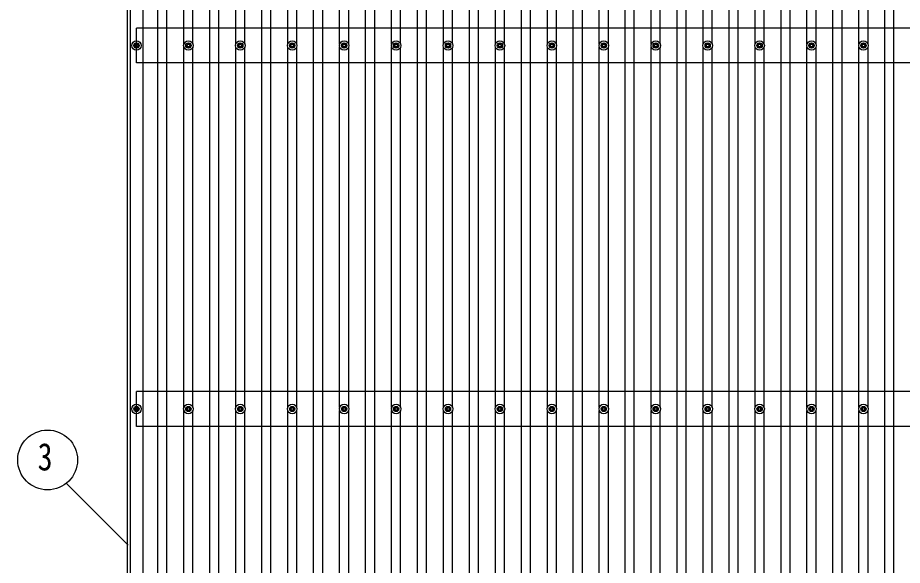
# Model space of a CAD drawing. Units: millimetres, scale not verified. Extents: x -16820 to 16820, y -11880 to 11880.
# Drawn here: x -14970 to -11563, y 3797 to 5906 of the extents above; entities that cross this region are included whole.
import ezdxf
from ezdxf.enums import TextEntityAlignment as Align

# ---------------------------------------------------------------- set-up
doc = ezdxf.new("R2010")
doc.units = ezdxf.units.MM
doc.header["$LTSCALE"] = 50
for name, color, linetype in [('0-5_YKK_13', 4, 'Continuous'), ('0-6_YKK_A1', 4, 'Continuous'), ('0-7_YKK_D', 6, 'Continuous')]:
    doc.layers.add(name, color=color, linetype=linetype)
doc.styles.add('ＭＳ ゴシック', font='')
doc.styles.get('ＭＳ ゴシック').set_extended_font_data('MS Gothic')

msp = doc.modelspace()

# ---------------------------------------------------------------- linework, layer by layer
at = {"layer": '0-5_YKK_13'}
for p, q in [((-14522.92, 5800.65), (-14518.5, 5800.65)), ((-14522.92, 5797.15), (-14518.5, 5797.15)), ((-14514.67, 5808.9), (-14514.67, 5804.48)), ((-14514.67, 5793.32), (-14514.67, 5788.9)), ((-14511.17, 5808.9), (-14511.17, 5804.48)), ((-14511.17, 5793.32), (-14511.17, 5788.9)), ((-14507.34, 5800.65), (-14502.92, 5800.65)), ((-14507.34, 5797.15), (-14502.92, 5797.15)), ((-14322.92, 5800.65), (-14318.5, 5800.65)), ((-14322.92, 5797.15), (-14318.5, 5797.15)), ((-14314.67, 5808.9), (-14314.67, 5804.48)), ((-14314.67, 5793.32), (-14314.67, 5788.9)), ((-14311.17, 5808.9), (-14311.17, 5804.48)), ((-14311.17, 5793.32), (-14311.17, 5788.9)), ((-14307.34, 5800.65), (-14302.92, 5800.65)), ((-14307.34, 5797.15), (-14302.92, 5797.15)), ((-14122.92, 5800.65), (-14118.5, 5800.65)), ((-14122.92, 5797.15), (-14118.5, 5797.15)), ((-14114.67, 5808.9), (-14114.67, 5804.48)), ((-14114.67, 5793.32), (-14114.67, 5788.9)), ((-14111.17, 5808.9), (-14111.17, 5804.48)), ((-14111.17, 5793.32), (-14111.17, 5788.9)), ((-14107.34, 5800.65), (-14102.92, 5800.65)), ((-14107.34, 5797.15), (-14102.92, 5797.15)), ((-13922.92, 5800.65), (-13918.5, 5800.65)), ((-13922.92, 5797.15), (-13918.5, 5797.15)), ((-13914.67, 5808.9), (-13914.67, 5804.48)), ((-13914.67, 5793.32), (-13914.67, 5788.9)), ((-13911.17, 5808.9), (-13911.17, 5804.48)), ((-13911.17, 5793.32), (-13911.17, 5788.9)), ((-13907.34, 5800.65), (-13902.92, 5800.65)), ((-13907.34, 5797.15), (-13902.92, 5797.15)), ((-13722.92, 5800.65), (-13718.5, 5800.65)), ((-13722.92, 5797.15), (-13718.5, 5797.15)), ((-13714.67, 5808.9), (-13714.67, 5804.48)), ((-13714.67, 5793.32), (-13714.67, 5788.9)), ((-13711.17, 5808.9), (-13711.17, 5804.48)), ((-13711.17, 5793.32), (-13711.17, 5788.9)), ((-13707.34, 5800.65), (-13702.92, 5800.65)), ((-13707.34, 5797.15), (-13702.92, 5797.15)), ((-13522.92, 5800.65), (-13518.5, 5800.65)), ((-13522.92, 5797.15), (-13518.5, 5797.15)), ((-13514.67, 5808.9), (-13514.67, 5804.48)), ((-13514.67, 5793.32), (-13514.67, 5788.9)), ((-13511.17, 5808.9), (-13511.17, 5804.48)), ((-13511.17, 5793.32), (-13511.17, 5788.9)), ((-13507.34, 5800.65), (-13502.92, 5800.65)), ((-13507.34, 5797.15), (-13502.92, 5797.15)), ((-13322.92, 5800.65), (-13318.5, 5800.65)), ((-13322.92, 5797.15), (-13318.5, 5797.15)), ((-13314.67, 5808.9), (-13314.67, 5804.48)), ((-13314.67, 5793.32), (-13314.67, 5788.9)), ((-13311.17, 5808.9), (-13311.17, 5804.48)), ((-13311.17, 5793.32), (-13311.17, 5788.9)), ((-13307.34, 5800.65), (-13302.92, 5800.65)), ((-13307.34, 5797.15), (-13302.92, 5797.15)), ((-13122.92, 5800.65), (-13118.5, 5800.65)), ((-13122.92, 5797.15), (-13118.5, 5797.15)), ((-13114.67, 5808.9), (-13114.67, 5804.48)), ((-13114.67, 5793.32), (-13114.67, 5788.9)), ((-13111.17, 5808.9), (-13111.17, 5804.48)), ((-13111.17, 5793.32), (-13111.17, 5788.9)), ((-13107.34, 5800.65), (-13102.92, 5800.65)), ((-13107.34, 5797.15), (-13102.92, 5797.15)), ((-12922.92, 5800.65), (-12918.5, 5800.65)), ((-12922.92, 5797.15), (-12918.5, 5797.15)), ((-12914.67, 5808.9), (-12914.67, 5804.48)), ((-12914.67, 5793.32), (-12914.67, 5788.9)), ((-12911.17, 5808.9), (-12911.17, 5804.48)), ((-12911.17, 5793.32), (-12911.17, 5788.9)), ((-12907.34, 5800.65), (-12902.92, 5800.65)), ((-12907.34, 5797.15), (-12902.92, 5797.15)), ((-12722.92, 5800.65), (-12718.5, 5800.65)), ((-12722.92, 5797.15), (-12718.5, 5797.15)), ((-12714.67, 5808.9), (-12714.67, 5804.48)), ((-12714.67, 5793.32), (-12714.67, 5788.9)), ((-12711.17, 5808.9), (-12711.17, 5804.48)), ((-12711.17, 5793.32), (-12711.17, 5788.9)), ((-12707.34, 5800.65), (-12702.92, 5800.65)), ((-12707.34, 5797.15), (-12702.92, 5797.15)), ((-12522.92, 5800.65), (-12518.5, 5800.65)), ((-12522.92, 5797.15), (-12518.5, 5797.15)), ((-12514.67, 5808.9), (-12514.67, 5804.48)), ((-12514.67, 5793.32), (-12514.67, 5788.9)), ((-12511.17, 5808.9), (-12511.17, 5804.48)), ((-12511.17, 5793.32), (-12511.17, 5788.9)), ((-12507.34, 5800.65), (-12502.92, 5800.65)), ((-12507.34, 5797.15), (-12502.92, 5797.15)), ((-12322.92, 5800.65), (-12318.5, 5800.65)), ((-12322.92, 5797.15), (-12318.5, 5797.15)), ((-12314.67, 5808.9), (-12314.67, 5804.48)), ((-12314.67, 5793.32), (-12314.67, 5788.9)), ((-12311.17, 5808.9), (-12311.17, 5804.48)), ((-12311.17, 5793.32), (-12311.17, 5788.9)), ((-12307.34, 5800.65), (-12302.92, 5800.65)), ((-12307.34, 5797.15), (-12302.92, 5797.15)), ((-12122.92, 5800.65), (-12118.5, 5800.65)), ((-12122.92, 5797.15), (-12118.5, 5797.15)), ((-12114.67, 5808.9), (-12114.67, 5804.48)), ((-12114.67, 5793.32), (-12114.67, 5788.9)), ((-12111.17, 5808.9), (-12111.17, 5804.48)), ((-12111.17, 5793.32), (-12111.17, 5788.9)), ((-12107.34, 5800.65), (-12102.92, 5800.65)), ((-12107.34, 5797.15), (-12102.92, 5797.15)), ((-11922.92, 5800.65), (-11918.5, 5800.65)), ((-11922.92, 5797.15), (-11918.5, 5797.15)), ((-11914.67, 5808.9), (-11914.67, 5804.48)), ((-11914.67, 5793.32), (-11914.67, 5788.9)), ((-11911.17, 5808.9), (-11911.17, 5804.48)), ((-11911.17, 5793.32), (-11911.17, 5788.9)), ((-11907.34, 5800.65), (-11902.92, 5800.65)), ((-11907.34, 5797.15), (-11902.92, 5797.15)), ((-11722.92, 5800.65), (-11718.5, 5800.65)), ((-11722.92, 5797.15), (-11718.5, 5797.15)), ((-11714.67, 5808.9), (-11714.67, 5804.48)), ((-11714.67, 5793.32), (-11714.67, 5788.9)), ((-11711.17, 5808.9), (-11711.17, 5804.48)), ((-11711.17, 5793.32), (-11711.17, 5788.9)), ((-11707.34, 5800.65), (-11702.92, 5800.65)), ((-11707.34, 5797.15), (-11702.92, 5797.15)), ((-14522.92, 4400.65), (-14518.5, 4400.65)), ((-14522.92, 4397.15), (-14518.5, 4397.15)), ((-14514.67, 4408.9), (-14514.67, 4404.48)), ((-14511.17, 4408.9), (-14511.17, 4404.48)), ((-14507.34, 4400.65), (-14502.92, 4400.65)), ((-14507.34, 4397.15), (-14502.92, 4397.15)), ((-14322.92, 4400.65), (-14318.5, 4400.65)), ((-14322.92, 4397.15), (-14318.5, 4397.15)), ((-14314.67, 4408.9), (-14314.67, 4404.48)), ((-14311.17, 4408.9), (-14311.17, 4404.48)), ((-14307.34, 4400.65), (-14302.92, 4400.65)), ((-14307.34, 4397.15), (-14302.92, 4397.15)), ((-14122.92, 4400.65), (-14118.5, 4400.65)), ((-14122.92, 4397.15), (-14118.5, 4397.15)), ((-14114.67, 4408.9), (-14114.67, 4404.48)), ((-14111.17, 4408.9), (-14111.17, 4404.48)), ((-14107.34, 4400.65), (-14102.92, 4400.65)), ((-14107.34, 4397.15), (-14102.92, 4397.15)), ((-13922.92, 4400.65), (-13918.5, 4400.65)), ((-13922.92, 4397.15), (-13918.5, 4397.15)), ((-13914.67, 4408.9), (-13914.67, 4404.48)), ((-13911.17, 4408.9), (-13911.17, 4404.48)), ((-13907.34, 4400.65), (-13902.92, 4400.65)), ((-13907.34, 4397.15), (-13902.92, 4397.15)), ((-13722.92, 4400.65), (-13718.5, 4400.65)), ((-13722.92, 4397.15), (-13718.5, 4397.15)), ((-13714.67, 4408.9), (-13714.67, 4404.48)), ((-13711.17, 4408.9), (-13711.17, 4404.48)), ((-13707.34, 4400.65), (-13702.92, 4400.65)), ((-13707.34, 4397.15), (-13702.92, 4397.15)), ((-13522.92, 4400.65), (-13518.5, 4400.65)), ((-13522.92, 4397.15), (-13518.5, 4397.15)), ((-13514.67, 4408.9), (-13514.67, 4404.48)), ((-13511.17, 4408.9), (-13511.17, 4404.48)), ((-13507.34, 4400.65), (-13502.92, 4400.65)), ((-13507.34, 4397.15), (-13502.92, 4397.15)), ((-13322.92, 4400.65), (-13318.5, 4400.65)), ((-13322.92, 4397.15), (-13318.5, 4397.15)), ((-13314.67, 4408.9), (-13314.67, 4404.48)), ((-13311.17, 4408.9), (-13311.17, 4404.48)), ((-13307.34, 4400.65), (-13302.92, 4400.65)), ((-13307.34, 4397.15), (-13302.92, 4397.15)), ((-13122.92, 4400.65), (-13118.5, 4400.65)), ((-13122.92, 4397.15), (-13118.5, 4397.15)), ((-13114.67, 4408.9), (-13114.67, 4404.48)), ((-13111.17, 4408.9), (-13111.17, 4404.48)), ((-13107.34, 4400.65), (-13102.92, 4400.65)), ((-13107.34, 4397.15), (-13102.92, 4397.15)), ((-12922.92, 4400.65), (-12918.5, 4400.65)), ((-12922.92, 4397.15), (-12918.5, 4397.15)), ((-12914.67, 4408.9), (-12914.67, 4404.48)), ((-12911.17, 4408.9), (-12911.17, 4404.48)), ((-12907.34, 4400.65), (-12902.92, 4400.65)), ((-12907.34, 4397.15), (-12902.92, 4397.15)), ((-12722.92, 4400.65), (-12718.5, 4400.65)), ((-12722.92, 4397.15), (-12718.5, 4397.15)), ((-12714.67, 4408.9), (-12714.67, 4404.48)), ((-12711.17, 4408.9), (-12711.17, 4404.48)), ((-12707.34, 4400.65), (-12702.92, 4400.65)), ((-12707.34, 4397.15), (-12702.92, 4397.15)), ((-12522.92, 4400.65), (-12518.5, 4400.65)), ((-12522.92, 4397.15), (-12518.5, 4397.15)), ((-12514.67, 4408.9), (-12514.67, 4404.48)), ((-12511.17, 4408.9), (-12511.17, 4404.48)), ((-12507.34, 4400.65), (-12502.92, 4400.65)), ((-12507.34, 4397.15), (-12502.92, 4397.15)), ((-12322.92, 4400.65), (-12318.5, 4400.65)), ((-12322.92, 4397.15), (-12318.5, 4397.15)), ((-12314.67, 4408.9), (-12314.67, 4404.48)), ((-12311.17, 4408.9), (-12311.17, 4404.48)), ((-12307.34, 4400.65), (-12302.92, 4400.65)), ((-12307.34, 4397.15), (-12302.92, 4397.15)), ((-12122.92, 4400.65), (-12118.5, 4400.65)), ((-12122.92, 4397.15), (-12118.5, 4397.15)), ((-12114.67, 4408.9), (-12114.67, 4404.48)), ((-12111.17, 4408.9), (-12111.17, 4404.48)), ((-12107.34, 4400.65), (-12102.92, 4400.65)), ((-12107.34, 4397.15), (-12102.92, 4397.15)), ((-11922.92, 4400.65), (-11918.5, 4400.65)), ((-11922.92, 4397.15), (-11918.5, 4397.15)), ((-11914.67, 4408.9), (-11914.67, 4404.48)), ((-11911.17, 4408.9), (-11911.17, 4404.48)), ((-11907.34, 4400.65), (-11902.92, 4400.65)), ((-11907.34, 4397.15), (-11902.92, 4397.15)), ((-11722.92, 4400.65), (-11718.5, 4400.65)), ((-11722.92, 4397.15), (-11718.5, 4397.15)), ((-11714.67, 4408.9), (-11714.67, 4404.48)), ((-11711.17, 4408.9), (-11711.17, 4404.48)), ((-11707.34, 4400.65), (-11702.92, 4400.65)), ((-11707.34, 4397.15), (-11702.92, 4397.15)), ((-14514.67, 4393.32), (-14514.67, 4388.9)), ((-14511.17, 4393.32), (-14511.17, 4388.9)), ((-14314.67, 4393.32), (-14314.67, 4388.9)), ((-14311.17, 4393.32), (-14311.17, 4388.9)), ((-14114.67, 4393.32), (-14114.67, 4388.9)), ((-14111.17, 4393.32), (-14111.17, 4388.9)), ((-13914.67, 4393.32), (-13914.67, 4388.9)), ((-13911.17, 4393.32), (-13911.17, 4388.9)), ((-13714.67, 4393.32), (-13714.67, 4388.9)), ((-13711.17, 4393.32), (-13711.17, 4388.9)), ((-13514.67, 4393.32), (-13514.67, 4388.9)), ((-13511.17, 4393.32), (-13511.17, 4388.9)), ((-13314.67, 4393.32), (-13314.67, 4388.9)), ((-13311.17, 4393.32), (-13311.17, 4388.9)), ((-13114.67, 4393.32), (-13114.67, 4388.9)), ((-13111.17, 4393.32), (-13111.17, 4388.9)), ((-12914.67, 4393.32), (-12914.67, 4388.9)), ((-12911.17, 4393.32), (-12911.17, 4388.9)), ((-12714.67, 4393.32), (-12714.67, 4388.9)), ((-12711.17, 4393.32), (-12711.17, 4388.9)), ((-12514.67, 4393.32), (-12514.67, 4388.9)), ((-12511.17, 4393.32), (-12511.17, 4388.9)), ((-12314.67, 4393.32), (-12314.67, 4388.9)), ((-12311.17, 4393.32), (-12311.17, 4388.9)), ((-12114.67, 4393.32), (-12114.67, 4388.9)), ((-12111.17, 4393.32), (-12111.17, 4388.9)), ((-11914.67, 4393.32), (-11914.67, 4388.9)), ((-11911.17, 4393.32), (-11911.17, 4388.9)), ((-11714.67, 4393.32), (-11714.67, 4388.9)), ((-11711.17, 4393.32), (-11711.17, 4388.9))]:
    msp.add_line(p, q, dxfattribs=at)
for centre, radius in [((-14512.92, 5798.9), 18.25), ((-14512.92, 5798.9), 10.15), ((-14512.92, 5798.9), 5.85), ((-14512.92, 5798.9), 5.25), ((-14312.92, 5798.9), 18.25), ((-14312.92, 5798.9), 10.15), ((-14312.92, 5798.9), 5.85), ((-14312.92, 5798.9), 5.25), ((-14112.92, 5798.9), 18.25), ((-14112.92, 5798.9), 10.15), ((-14112.92, 5798.9), 5.85), ((-14112.92, 5798.9), 5.25), ((-13912.92, 5798.9), 18.25), ((-13912.92, 5798.9), 10.15), ((-13912.92, 5798.9), 5.85), ((-13912.92, 5798.9), 5.25), ((-13712.92, 5798.9), 18.25), ((-13712.92, 5798.9), 10.15), ((-13712.92, 5798.9), 5.85), ((-13712.92, 5798.9), 5.25), ((-13512.92, 5798.9), 18.25), ((-13512.92, 5798.9), 10.15), ((-13512.92, 5798.9), 5.85), ((-13512.92, 5798.9), 5.25), ((-13312.92, 5798.9), 18.25), ((-13312.92, 5798.9), 10.15), ((-13312.92, 5798.9), 5.85), ((-13312.92, 5798.9), 5.25), ((-13112.92, 5798.9), 18.25), ((-13112.92, 5798.9), 10.15), ((-13112.92, 5798.9), 5.85), ((-13112.92, 5798.9), 5.25), ((-12912.92, 5798.9), 18.25), ((-12912.92, 5798.9), 10.15), ((-12912.92, 5798.9), 5.85), ((-12912.92, 5798.9), 5.25), ((-12712.92, 5798.9), 18.25), ((-12712.92, 5798.9), 10.15), ((-12712.92, 5798.9), 5.85), ((-12712.92, 5798.9), 5.25), ((-12512.92, 5798.9), 18.25), ((-12512.92, 5798.9), 10.15), ((-12512.92, 5798.9), 5.85), ((-12512.92, 5798.9), 5.25), ((-12312.92, 5798.9), 18.25), ((-12312.92, 5798.9), 10.15), ((-12312.92, 5798.9), 5.85), ((-12312.92, 5798.9), 5.25), ((-12112.92, 5798.9), 18.25), ((-12112.92, 5798.9), 10.15), ((-12112.92, 5798.9), 5.85), ((-12112.92, 5798.9), 5.25), ((-11912.92, 5798.9), 18.25), ((-11912.92, 5798.9), 10.15), ((-11912.92, 5798.9), 5.85), ((-11912.92, 5798.9), 5.25), ((-11712.92, 5798.9), 18.25), ((-11712.92, 5798.9), 10.15), ((-11712.92, 5798.9), 5.85), ((-11712.92, 5798.9), 5.25), ((-14512.92, 4398.9), 18.25), ((-14512.92, 4398.9), 10.15), ((-14512.92, 4398.9), 5.85), ((-14512.92, 4398.9), 5.25), ((-14312.92, 4398.9), 18.25), ((-14312.92, 4398.9), 10.15), ((-14312.92, 4398.9), 5.85), ((-14312.92, 4398.9), 5.25), ((-14112.92, 4398.9), 18.25), ((-14112.92, 4398.9), 10.15), ((-14112.92, 4398.9), 5.85), ((-14112.92, 4398.9), 5.25), ((-13912.92, 4398.9), 18.25), ((-13912.92, 4398.9), 10.15), ((-13912.92, 4398.9), 5.85), ((-13912.92, 4398.9), 5.25), ((-13712.92, 4398.9), 18.25), ((-13712.92, 4398.9), 10.15), ((-13712.92, 4398.9), 5.85), ((-13712.92, 4398.9), 5.25), ((-13512.92, 4398.9), 18.25), ((-13512.92, 4398.9), 10.15), ((-13512.92, 4398.9), 5.85), ((-13512.92, 4398.9), 5.25), ((-13312.92, 4398.9), 18.25), ((-13312.92, 4398.9), 10.15), ((-13312.92, 4398.9), 5.85), ((-13312.92, 4398.9), 5.25), ((-13112.92, 4398.9), 18.25), ((-13112.92, 4398.9), 10.15), ((-13112.92, 4398.9), 5.85), ((-13112.92, 4398.9), 5.25), ((-12912.92, 4398.9), 18.25), ((-12912.92, 4398.9), 10.15), ((-12912.92, 4398.9), 5.85), ((-12912.92, 4398.9), 5.25), ((-12712.92, 4398.9), 18.25), ((-12712.92, 4398.9), 10.15), ((-12712.92, 4398.9), 5.85), ((-12712.92, 4398.9), 5.25), ((-12512.92, 4398.9), 18.25), ((-12512.92, 4398.9), 10.15), ((-12512.92, 4398.9), 5.85), ((-12512.92, 4398.9), 5.25), ((-12312.92, 4398.9), 18.25), ((-12312.92, 4398.9), 10.15), ((-12312.92, 4398.9), 5.85), ((-12312.92, 4398.9), 5.25), ((-12112.92, 4398.9), 18.25), ((-12112.92, 4398.9), 10.15), ((-12112.92, 4398.9), 5.85), ((-12112.92, 4398.9), 5.25), ((-11912.92, 4398.9), 18.25), ((-11912.92, 4398.9), 10.15), ((-11912.92, 4398.9), 5.85), ((-11912.92, 4398.9), 5.25), ((-11712.92, 4398.9), 18.25), ((-11712.92, 4398.9), 10.15), ((-11712.92, 4398.9), 5.85), ((-11712.92, 4398.9), 5.25)]:
    msp.add_circle(centre, radius, dxfattribs=at)
at = {"layer": '0-6_YKK_A1'}
for p, q in [((-14547.92, 2397), (-14547.92, 7795.42)), ((-14535.92, 2397), (-14535.92, 7795.42)), ((-14486.42, 2428.28), (-14486.42, 7769.29)), ((-14430.42, 2428.28), (-14430.42, 7769.29)), ((-14395.42, 2428.28), (-14395.42, 7769.29)), ((-14230.42, 2428.28), (-14230.42, 7769.29)), ((-14195.42, 2428.28), (-14195.42, 7769.29)), ((-14030.42, 2428.28), (-14030.42, 7769.29)), ((-13995.42, 2428.28), (-13995.42, 7769.29)), ((-13830.42, 2428.28), (-13830.42, 7769.29)), ((-13795.42, 2428.28), (-13795.42, 7769.29)), ((-13630.42, 2428.28), (-13630.42, 7769.29)), ((-13595.42, 2428.28), (-13595.42, 7769.29)), ((-13430.42, 2428.28), (-13430.42, 7769.29)), ((-13395.42, 2428.28), (-13395.42, 7769.29)), ((-13230.42, 2428.28), (-13230.42, 7769.29)), ((-13195.42, 2428.28), (-13195.42, 7769.29)), ((-13030.42, 2428.28), (-13030.42, 7769.29)), ((-12995.42, 2428.28), (-12995.42, 7769.29)), ((-12830.42, 2428.28), (-12830.42, 7769.29)), ((-12795.42, 2428.28), (-12795.42, 7769.29)), ((-12630.42, 2428.28), (-12630.42, 7769.29)), ((-12595.42, 2428.28), (-12595.42, 7769.29)), ((-12430.42, 2428.28), (-12430.42, 7769.29)), ((-12395.42, 2428.28), (-12395.42, 7769.29)), ((-12230.42, 2428.28), (-12230.42, 7769.29)), ((-12195.42, 2428.28), (-12195.42, 7769.29)), ((-12030.42, 2428.28), (-12030.42, 7769.29)), ((-11995.42, 2428.28), (-11995.42, 7769.29)), ((-11830.42, 2428.28), (-11830.42, 7769.29)), ((-11795.42, 2428.28), (-11795.42, 7769.29)), ((-11630.42, 2428.28), (-11630.42, 7769.29)), ((-11595.42, 2428.28), (-11595.42, 7769.29)), ((-14330.42, 5804.08), (-14330.42, 7193.72)), ((-14295.42, 5804.08), (-14295.42, 7193.72)), ((-14130.42, 5804.08), (-14130.42, 7193.72)), ((-14095.42, 5804.08), (-14095.42, 7193.72)), ((-13930.42, 5804.08), (-13930.42, 7193.72)), ((-13895.42, 5804.08), (-13895.42, 7193.72)), ((-13730.42, 5804.08), (-13730.42, 7193.72)), ((-13695.42, 5804.08), (-13695.42, 7193.72)), ((-13530.42, 5804.08), (-13530.42, 7193.72)), ((-13495.42, 5804.08), (-13495.42, 7193.72)), ((-13330.42, 5804.08), (-13330.42, 7193.72)), ((-13295.42, 5804.08), (-13295.42, 7193.72)), ((-13130.42, 5804.08), (-13130.42, 7193.72)), ((-13095.42, 5804.08), (-13095.42, 7193.72)), ((-12930.42, 5804.08), (-12930.42, 7193.72)), ((-12895.42, 5804.08), (-12895.42, 7193.72)), ((-12730.42, 5804.08), (-12730.42, 7193.72)), ((-12695.42, 5804.08), (-12695.42, 7193.72)), ((-12530.42, 5804.08), (-12530.42, 7193.72)), ((-12495.42, 5804.08), (-12495.42, 7193.72)), ((-12330.42, 5804.08), (-12330.42, 7193.72)), ((-12295.42, 5804.08), (-12295.42, 7193.72)), ((-12130.42, 5804.08), (-12130.42, 7193.72)), ((-12095.42, 5804.08), (-12095.42, 7193.72)), ((-11930.42, 5804.08), (-11930.42, 7193.72)), ((-11895.42, 5804.08), (-11895.42, 7193.72)), ((-11730.42, 5804.08), (-11730.42, 7193.72)), ((-11695.42, 5804.08), (-11695.42, 7193.72)), ((-6710.17, 5865.9), (-14512.92, 5865.9)), ((-14512.92, 5731.9), (-14512.92, 5865.9)), ((-14330.42, 4404.08), (-14330.42, 5793.72)), ((-14295.42, 4404.08), (-14295.42, 5793.72)), ((-14130.42, 4404.08), (-14130.42, 5793.72)), ((-14095.42, 4404.08), (-14095.42, 5793.72)), ((-13930.42, 4404.08), (-13930.42, 5793.72)), ((-13895.42, 4404.08), (-13895.42, 5793.72)), ((-13730.42, 4404.08), (-13730.42, 5793.72)), ((-13695.42, 4404.08), (-13695.42, 5793.72)), ((-13530.42, 4404.08), (-13530.42, 5793.72)), ((-13495.42, 4404.08), (-13495.42, 5793.72)), ((-13330.42, 4404.08), (-13330.42, 5793.72)), ((-13295.42, 4404.08), (-13295.42, 5793.72)), ((-13130.42, 4404.08), (-13130.42, 5793.72)), ((-13095.42, 4404.08), (-13095.42, 5793.72)), ((-12930.42, 4404.08), (-12930.42, 5793.72)), ((-12895.42, 4404.08), (-12895.42, 5793.72)), ((-12730.42, 4404.08), (-12730.42, 5793.72)), ((-12695.42, 4404.08), (-12695.42, 5793.72)), ((-12530.42, 4404.08), (-12530.42, 5793.72)), ((-12495.42, 4404.08), (-12495.42, 5793.72)), ((-12330.42, 4404.08), (-12330.42, 5793.72)), ((-12295.42, 4404.08), (-12295.42, 5793.72)), ((-12130.42, 4404.08), (-12130.42, 5793.72)), ((-12095.42, 4404.08), (-12095.42, 5793.72)), ((-11930.42, 4404.08), (-11930.42, 5793.72)), ((-11895.42, 4404.08), (-11895.42, 5793.72)), ((-11730.42, 4404.08), (-11730.42, 5793.72)), ((-11695.42, 4404.08), (-11695.42, 5793.72)), ((-6710.17, 5731.9), (-14512.92, 5731.9)), ((-6710.17, 4465.9), (-14512.92, 4465.9)), ((-14512.92, 4331.9), (-14512.92, 4465.9)), ((-14330.42, 3004.08), (-14330.42, 4393.72)), ((-14295.42, 3004.08), (-14295.42, 4393.72)), ((-14130.42, 3004.08), (-14130.42, 4393.72)), ((-14095.42, 3004.08), (-14095.42, 4393.72)), ((-13930.42, 3004.08), (-13930.42, 4393.72)), ((-13895.42, 3004.08), (-13895.42, 4393.72)), ((-13730.42, 3004.08), (-13730.42, 4393.72)), ((-13695.42, 3004.08), (-13695.42, 4393.72)), ((-13530.42, 3004.08), (-13530.42, 4393.72)), ((-13495.42, 3004.08), (-13495.42, 4393.72)), ((-13330.42, 3004.08), (-13330.42, 4393.72)), ((-13295.42, 3004.08), (-13295.42, 4393.72)), ((-13130.42, 3004.08), (-13130.42, 4393.72)), ((-13095.42, 3004.08), (-13095.42, 4393.72)), ((-12930.42, 3004.08), (-12930.42, 4393.72)), ((-12895.42, 3004.08), (-12895.42, 4393.72)), ((-12730.42, 3004.08), (-12730.42, 4393.72)), ((-12695.42, 3004.08), (-12695.42, 4393.72)), ((-12530.42, 3004.08), (-12530.42, 4393.72)), ((-12495.42, 3004.08), (-12495.42, 4393.72)), ((-12330.42, 3004.08), (-12330.42, 4393.72)), ((-12295.42, 3004.08), (-12295.42, 4393.72)), ((-12130.42, 3004.08), (-12130.42, 4393.72)), ((-12095.42, 3004.08), (-12095.42, 4393.72)), ((-11930.42, 3004.08), (-11930.42, 4393.72)), ((-11895.42, 3004.08), (-11895.42, 4393.72)), ((-11730.42, 3004.08), (-11730.42, 4393.72)), ((-11695.42, 3004.08), (-11695.42, 4393.72)), ((-6710.17, 4331.9), (-14512.92, 4331.9))]:
    msp.add_line(p, q, dxfattribs=at)
at = {"layer": '0-7_YKK_D'}
msp.add_line((-14783.11, 4112.61), (-14545.04, 3874.55), dxfattribs=at)
msp.add_circle((-14855.07, 4202.57), 115.2, dxfattribs=at)

# ---------------------------------------------------------------- texts
at = {"layer": '0-7_YKK_D', "style": 'ＭＳ ゴシック', "width": 0.8}
msp.add_text('3', height=105.6, dxfattribs=at).set_placement((-14893.47, 4130.57), align=Align.BOTTOM_LEFT)

doc.saveas('drawing.dxf')
